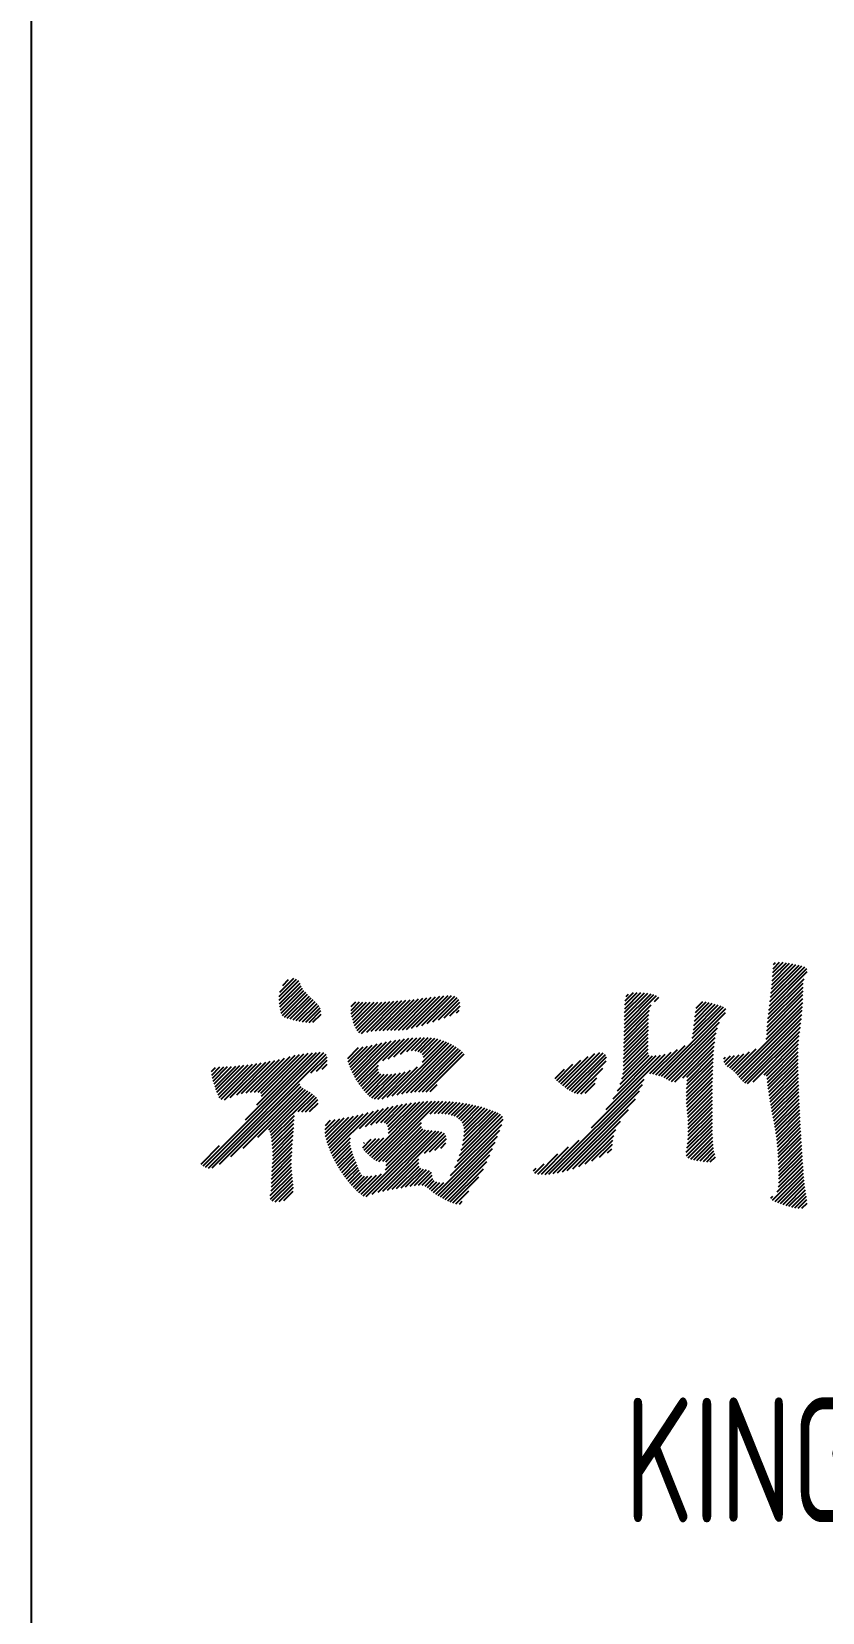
# Model space of a CAD drawing. Extents: x 627893 to 789462, y -407363 to 145317.
# Drawn here: x 734006 to 734958, y 50853 to 52756 of the extents above; entities that cross this region are included whole.
import ezdxf

# ---------------------------------------------------------------- set-up
doc = ezdxf.new("R2010")
doc.units = 0
doc.header["$LTSCALE"] = 100
doc.layers.add('PUB_TITLE', color=4, linetype='CONTINUOUS')
doc.layers.add('图框', color=254, linetype='CONTINUOUS')
doc.styles.add('HZTXT', font='tssdeng.shx', dxfattribs={"width": 0.7, "bigfont": 'tssdchn.shx'})

msp = doc.modelspace()

# ---------------------------------------------------------------- linework, layer by layer
at = {"layer": 'PUB_TITLE'}
msp.add_line((734005.8, -3740.1), (734005.8, 53659.9), dxfattribs=at)
at = {"layer": '图框', "color": 0}
for p, q in [((734894.3, 51583.2), (734939.4, 51628.2)), ((734895, 51588.3), (734937, 51630.3)), ((734895.6, 51593.5), (734933.6, 51631.4)), ((734896.2, 51598.5), (734930.1, 51632.3)), ((734896.8, 51603.6), (734926.3, 51633.1)), ((734897.3, 51608.6), (734922.6, 51633.8)), ((734897.8, 51613.5), (734918.7, 51634.5)), ((734898.2, 51618.5), (734914.8, 51635.1)), ((734898.5, 51623.3), (734910.8, 51635.6)), ((734898.7, 51627.9), (734906.7, 51635.9)), ((734899.2, 51633), (734901.6, 51635.3)), ((734304, 51594.5), (734325, 51615.5)), ((734304, 51590), (734327.6, 51613.6)), ((734304.3, 51585.8), (734329.2, 51610.7)), ((734304.6, 51599.6), (734321.5, 51616.5)), ((734304.8, 51581.9), (734330.4, 51607.4)), ((734308.3, 51607.8), (734315.4, 51614.8)), ((734892.1, 51563), (734934.9, 51605.8)), ((734892.6, 51567.9), (734935.2, 51610.6)), ((734893.1, 51573), (734936.1, 51615.9)), ((734893.7, 51578.1), (734940, 51624.4)), ((734305.5, 51578), (734331.9, 51604.5)), ((734306.4, 51574.5), (734333.8, 51601.8)), ((734307.9, 51571.5), (734335.9, 51599.5)), ((734310.5, 51569.6), (734338.1, 51597.2)), ((734313.8, 51568.4), (734340.4, 51595)), ((734317.3, 51567.4), (734342.7, 51592.8)), ((734320.8, 51566.4), (734345.1, 51590.7)), ((734324.5, 51565.6), (734347.4, 51588.5)), ((734390.5, 51577.7), (734400.7, 51587.9)), ((734390.8, 51582.5), (734396.2, 51587.9)), ((734390.8, 51573.6), (734404.9, 51587.7)), ((734391.6, 51569.8), (734409.3, 51587.5)), ((734392.5, 51566.3), (734413.7, 51587.5)), ((734393.6, 51562.9), (734418.3, 51587.5)), ((734394.8, 51559.6), (734422.9, 51587.6)), ((734396.2, 51556.5), (734427.5, 51587.8)), ((734397.9, 51553.7), (734432.3, 51588.1)), ((734399.9, 51551.2), (734437.1, 51588.4)), ((734403, 51549.8), (734441.9, 51588.7)), ((734409.4, 51551.7), (734446.8, 51589.1)), ((734414.9, 51552.7), (734451.7, 51589.5)), ((734419.9, 51553.2), (734456.7, 51590)), ((734424.7, 51553.5), (734461.6, 51590.5)), ((734429.3, 51553.7), (734466.7, 51591)), ((734433.9, 51553.8), (734471.7, 51591.6)), ((734438.4, 51553.8), (734476.9, 51592.3)), ((734442.9, 51553.8), (734482, 51592.9)), ((734447.5, 51553.9), (734487.1, 51593.5)), ((734452.3, 51554.2), (734492.2, 51594.1)), ((734457.4, 51554.9), (734497.3, 51594.7)), ((734463.2, 51556.2), (734502.3, 51595.2)), ((734469.4, 51557.8), (734507.3, 51595.7)), ((734475.7, 51559.7), (734511.7, 51595.7)), ((734482.4, 51561.9), (734515.5, 51595)), ((734489.2, 51564.1), (734518.4, 51593.4)), ((734495.9, 51566.4), (734520.5, 51591)), ((734502.6, 51568.6), (734521.5, 51587.5)), ((734719.7, 51561.2), (734755.3, 51596.8)), ((734719.7, 51556.7), (734758.5, 51595.5)), ((734719.8, 51565.8), (734751.8, 51597.8)), ((734719.9, 51570.4), (734748, 51598.5)), ((734720, 51575), (734744, 51598.9)), ((734720.2, 51579.6), (734739.7, 51599.2)), ((734720.3, 51584.3), (734735.3, 51599.3)), ((734720.6, 51589.1), (734730.6, 51599.1)), ((734721.7, 51594.6), (734724.5, 51597.4)), ((734756.1, 51588.6), (734761.3, 51593.8)), ((734804.7, 51569.9), (734822, 51587.1)), ((734805.4, 51575), (734818.2, 51587.9)), ((734806.3, 51580.4), (734814.2, 51588.4)), ((734890.3, 51543.2), (734934.5, 51587.4)), ((734891.2, 51548.6), (734934.7, 51592.1)), ((734891.4, 51553.3), (734934.8, 51596.7)), ((734891.7, 51558.1), (734934.9, 51601.2)), ((734328.2, 51564.8), (734349.6, 51586.2)), ((734332, 51564.1), (734351.6, 51583.7)), ((734336, 51563.6), (734353.2, 51580.8)), ((734340.1, 51563.3), (734354.2, 51577.4)), ((734344.7, 51563.4), (734354.6, 51573.3)), ((734509.7, 51571.2), (734521.8, 51583.3)), ((734517.6, 51574.6), (734520.9, 51577.9)), ((734719.2, 51538.2), (734748.9, 51567.9)), ((734719.3, 51542.8), (734749.2, 51572.8)), ((734719.4, 51547.4), (734749.9, 51577.9)), ((734719.6, 51552.1), (734751.8, 51584.3)), ((734761.2, 51499.4), (734841.7, 51579.9)), ((734764.6, 51498.4), (734841.3, 51575)), ((734801.4, 51544.1), (734839.2, 51581.9)), ((734802.1, 51549.3), (734836.1, 51583.3)), ((734802.8, 51554.5), (734832.7, 51584.4)), ((734803.4, 51559.6), (734829.2, 51585.4)), ((734804, 51564.7), (734825.6, 51586.3)), ((734853.9, 51502.3), (734934.2, 51582.6)), ((734856.1, 51500), (734933.8, 51577.8)), ((734858.1, 51497.5), (734933.4, 51572.8)), ((734860, 51495), (734932.9, 51567.9)), ((734718.8, 51519.9), (734748.5, 51549.6)), ((734718.9, 51524.5), (734748.6, 51554.2)), ((734719, 51529.1), (734748.7, 51558.7)), ((734719.1, 51533.6), (734748.7, 51563.3)), ((734767.8, 51497.1), (734834.1, 51563.4)), ((734770.6, 51495.3), (734831.8, 51556.6)), ((734773.4, 51493.6), (734830.4, 51550.6)), ((734862.2, 51492.6), (734932.3, 51562.8)), ((734864.7, 51490.6), (734931.7, 51557.7)), ((734868.1, 51489.5), (734931, 51552.5)), ((734386.5, 51519.9), (734399.7, 51533.1)), ((734386.9, 51515.8), (734405.1, 51533.9)), ((734388.1, 51512.5), (734410.4, 51534.8)), ((734389.4, 51509.3), (734416, 51535.9)), ((734390.8, 51506.2), (734421.9, 51537.3)), ((734392.3, 51503.1), (734427.8, 51538.7)), ((734393.7, 51500.1), (734433.4, 51539.8)), ((734395.2, 51497.2), (734439, 51540.9)), ((734396.9, 51494.3), (734444.4, 51541.9)), ((734398.6, 51491.5), (734449.8, 51542.8)), ((734428.8, 51517.2), (734455, 51543.5)), ((734435.3, 51519.2), (734460.1, 51544.1)), ((734440.2, 51474.7), (734505.3, 51539.9)), ((734442.2, 51521.7), (734465, 51544.5)), ((734446, 51476.1), (734508.4, 51538.5)), ((734449.9, 51524.9), (734469.8, 51544.8)), ((734451.7, 51477.3), (734511.4, 51537)), ((734457.2, 51478.3), (734514.3, 51535.4)), ((734457.9, 51528.4), (734474.5, 51545)), ((734462.4, 51479), (734517.1, 51533.7)), ((734463.4, 51529.4), (734479.1, 51545.1)), ((734467.4, 51479.5), (734519.8, 51531.9)), ((734467.7, 51529.2), (734483.5, 51545)), ((734471.3, 51528.3), (734487.6, 51544.6)), ((734472.1, 51479.8), (734522.4, 51530.1)), ((734474.3, 51526.9), (734491.5, 51544.1)), ((734476.4, 51515.5), (734502.1, 51541.2)), ((734476.7, 51524.7), (734495.2, 51543.3)), ((734477.8, 51521.4), (734498.8, 51542.3)), ((734718, 51501.1), (734748.3, 51531.4)), ((734718.6, 51506.2), (734748.3, 51535.9)), ((734718.8, 51515.4), (734748.5, 51545.1)), ((734718.8, 51510.9), (734748.4, 51540.5)), ((734754, 51501.2), (734783.6, 51530.8)), ((734757.6, 51500.3), (734792.9, 51535.6)), ((734776.5, 51492.2), (734829.2, 51545)), ((734780.5, 51491.7), (734828.5, 51539.8)), ((734789.9, 51496.7), (734827.9, 51534.7)), ((734794.9, 51497.2), (734827.5, 51529.8)), ((734851.6, 51504.5), (734878.5, 51531.4)), ((734874.7, 51491.6), (734930.3, 51547.3)), ((734887.9, 51500.3), (734929.6, 51542.1)), ((734890.8, 51498.8), (734929.3, 51537.3)), ((734891.5, 51495), (734929.1, 51532.6)), ((734212.3, 51390.6), (734348.9, 51527.1)), ((734215.2, 51388.9), (734353.5, 51527.3)), ((734218.7, 51387.9), (734357.6, 51526.9)), ((734223.4, 51388.2), (734360.5, 51525.2)), ((734226.7, 51485.7), (734251.6, 51510.7)), ((734227.8, 51482.4), (734256.6, 51511.2)), ((734229.1, 51479.1), (734261.6, 51511.7)), ((734230.4, 51476), (734266.7, 51512.3)), ((734231.8, 51473), (734271.8, 51513)), ((734234.1, 51470.7), (734277, 51513.7)), ((734238, 51470.1), (734282.4, 51514.5)), ((734245.1, 51472.7), (734287.8, 51515.4)), ((734252.8, 51476), (734293.2, 51516.4)), ((734258.8, 51477.5), (734298.8, 51517.5)), ((734263.3, 51446), (734344, 51526.7)), ((734264.3, 51478.5), (734304.5, 51518.7)), ((734269.4, 51479.1), (734310.5, 51520.2)), ((734274.2, 51479.4), (734317.2, 51522.4)), ((734276.9, 51464.1), (734338.9, 51526.2)), ((734278.5, 51479.2), (734323.2, 51523.9)), ((734281.9, 51478.1), (734328.6, 51524.8)), ((734282.7, 51474.4), (734333.8, 51525.5)), ((734342.1, 51502.4), (734361.6, 51521.9)), ((734348.8, 51504.6), (734361.9, 51517.7)), ((734355.7, 51507), (734361.6, 51512.9)), ((734400.4, 51488.9), (734423.4, 51511.8)), ((734476.7, 51479.8), (734524.8, 51528)), ((734481.2, 51479.8), (734526.7, 51525.3)), ((734638.3, 51493.3), (734657.8, 51512.8)), ((734640.7, 51491.1), (734667.4, 51517.9)), ((734643.1, 51489.1), (734676.2, 51522.1)), ((734645.7, 51487.2), (734684.2, 51525.7)), ((734648.3, 51485.3), (734690.1, 51527.1)), ((734650.9, 51483.4), (734694, 51526.5)), ((734653.7, 51481.7), (734696.8, 51524.8)), ((734656.5, 51480), (734698.2, 51521.7)), ((734659.6, 51478.6), (734697.9, 51517)), ((734680.1, 51436.2), (734769, 51525.2)), ((734697.7, 51458.4), (734763.3, 51523.9)), ((734706.1, 51471.3), (734758.1, 51523.3)), ((734711.3, 51481), (734753.6, 51523.2)), ((734714.6, 51488.8), (734749.7, 51523.8)), ((734716.7, 51495.4), (734748.4, 51527)), ((734750.3, 51501.9), (734775.9, 51527.5)), ((734794.5, 51478.9), (734826.5, 51510.9)), ((734794.7, 51483.6), (734826.7, 51515.6)), ((734794.9, 51488.3), (734826.9, 51520.3)), ((734795.2, 51493), (734827.2, 51525)), ((734839.6, 51519.5), (734841.6, 51521.4)), ((734839.9, 51515.3), (734847.6, 51523)), ((734841.6, 51512.5), (734852.5, 51523.4)), ((734844, 51510.3), (734857.8, 51524.2)), ((734846.6, 51508.5), (734863.7, 51525.6)), ((734849.2, 51506.6), (734870.5, 51527.9)), ((734892, 51491), (734929, 51528)), ((734892.5, 51487), (734929, 51523.5)), ((734893, 51483.1), (734929, 51519)), ((734893.6, 51479.1), (734929, 51514.5)), ((734222.4, 51504), (734227.4, 51508.9)), ((734222.8, 51499.8), (734232.5, 51509.6)), ((734223.6, 51496.1), (734237.2, 51509.7)), ((734224.5, 51492.6), (734241.9, 51510)), ((734225.6, 51489.1), (734246.7, 51510.3)), ((734402.3, 51486.3), (734423.2, 51507.2)), ((734404.3, 51483.8), (734424.1, 51503.6)), ((734406.3, 51481.3), (734426.5, 51501.5)), ((734408.4, 51478.9), (734430.4, 51500.9)), ((734410.6, 51476.6), (734434.9, 51500.9)), ((734412.9, 51474.4), (734439.6, 51501.1)), ((734415.6, 51472.6), (734444.6, 51501.6)), ((734418.8, 51471.3), (734449.9, 51502.5)), ((734422.7, 51470.8), (734455.7, 51503.8)), ((734427.9, 51471.4), (734462.1, 51505.6)), ((734434.1, 51473.2), (734470.5, 51509.6)), ((734628.9, 51380.6), (734743.4, 51495)), ((734636.5, 51495.9), (734647.5, 51506.9)), ((734662.9, 51477.5), (734693.7, 51508.2)), ((734667.1, 51477.2), (734686.6, 51496.7)), ((734794.4, 51474.3), (734826.4, 51506.2)), ((734794.5, 51469.9), (734826.2, 51501.6)), ((734794.7, 51465.6), (734826.1, 51497)), ((734795, 51461.4), (734826, 51492.4)), ((734894.2, 51475.2), (734929, 51510.1)), ((734894.8, 51471.3), (734929.1, 51505.7)), ((734895.4, 51467.5), (734929.2, 51501.3)), ((734896, 51463.6), (734929.3, 51496.9)), ((734896.7, 51459.8), (734929.4, 51492.5)), ((734232.3, 51392.5), (734328.9, 51489.2)), ((734245.9, 51401.7), (734330.3, 51486.1)), ((734260.7, 51412), (734332.9, 51484.2)), ((734278.4, 51425.2), (734335.7, 51482.5)), ((734291.4, 51433.7), (734338.5, 51480.8)), ((734293, 51430.9), (734341.3, 51479.1)), ((734294.1, 51427.4), (734344, 51477.4)), ((734327, 51455.9), (734346.6, 51475.4)), ((734331.3, 51455.7), (734348.8, 51473.2)), ((734485.8, 51480), (734494.3, 51488.5)), ((734634, 51381.2), (734741.4, 51488.6)), ((734639.3, 51382), (734738, 51480.8)), ((734672.6, 51478.2), (734684.5, 51490.1)), ((734795.4, 51457.3), (734825.9, 51487.8)), ((734795.9, 51453.2), (734825.9, 51483.2)), ((734796.2, 51449.1), (734825.8, 51478.7)), ((734796.4, 51444.8), (734825.8, 51474.2)), ((734897.4, 51456), (734929.6, 51488.2)), ((734898, 51452.2), (734929.7, 51483.8)), ((734898.8, 51448.4), (734929.9, 51479.5)), ((734899.5, 51444.7), (734930, 51475.2)), ((734335.7, 51455.6), (734350.4, 51470.3)), ((734340.4, 51455.8), (734350.8, 51466.2)), ((734365.3, 51408.9), (734411.1, 51454.7)), ((734366.7, 51405.7), (734417.4, 51456.4)), ((734400.7, 51435.3), (734423.6, 51458.1)), ((734407.9, 51437.9), (734429.6, 51459.7)), ((734413, 51402.6), (734478.3, 51468)), ((734414.4, 51440), (734435.5, 51461.1)), ((734415.4, 51400.5), (734483.2, 51468.3)), ((734417.9, 51398.6), (734487.8, 51468.5)), ((734420.6, 51396.8), (734492.4, 51468.6)), ((734420.7, 51441.8), (734441.3, 51462.4)), ((734424, 51395.8), (734496.8, 51468.5)), ((734426.3, 51442.9), (734447, 51463.6)), ((734430.7, 51442.9), (734452.5, 51464.7)), ((734433.4, 51441), (734457.9, 51465.6)), ((734434.9, 51438), (734463.2, 51466.4)), ((734435.6, 51429.8), (734473.4, 51467.6)), ((734435.6, 51434.3), (734468.4, 51467)), ((734485.8, 51453), (734501.2, 51468.4)), ((734490.9, 51453.6), (734505.5, 51468.2)), ((734495.4, 51453.7), (734509.8, 51468)), ((734499.8, 51453.5), (734513.9, 51467.7)), ((734503.9, 51453.1), (734518, 51467.3)), ((734507.8, 51452.6), (734522, 51466.8)), ((734511.4, 51451.7), (734526, 51466.2)), ((734514.8, 51450.6), (734529.8, 51465.6)), ((734517.8, 51449.1), (734533.6, 51464.9)), ((734520.5, 51447.3), (734537.3, 51464.1)), ((734522.8, 51445.1), (734541, 51463.3)), ((734523.2, 51409.5), (734567.8, 51454.2)), ((734524.6, 51442.5), (734544.6, 51462.4)), ((734524.6, 51415.5), (734564.8, 51455.6)), ((734525.7, 51421.1), (734561.6, 51456.9)), ((734526, 51439.3), (734548, 51461.4)), ((734526.4, 51426.3), (734558.3, 51458.1)), ((734526.7, 51435.5), (734551.5, 51460.3)), ((734526.8, 51431.1), (734554.9, 51459.3)), ((734645, 51383.2), (734732.9, 51471.1)), ((734651, 51384.8), (734724.8, 51458.5)), ((734796.6, 51440.5), (734825.7, 51469.7)), ((734796.6, 51427), (734825.7, 51456.1)), ((734796.7, 51436.1), (734825.7, 51465.1)), ((734796.7, 51431.6), (734825.7, 51460.6)), ((734900.3, 51440.9), (734930.2, 51470.9)), ((734901, 51437.1), (734930.4, 51466.6)), ((734901.6, 51433.3), (734930.6, 51462.3)), ((734902.2, 51429.4), (734930.8, 51458)), ((734902.8, 51425.5), (734931.1, 51453.8)), ((734294.9, 51423.7), (734322.4, 51451.3)), ((734295.3, 51419.7), (734322.1, 51446.5)), ((734295.7, 51415.6), (734321.8, 51441.7)), ((734296, 51411.4), (734321.5, 51436.9)), ((734359.3, 51429.8), (734376.9, 51447.3)), ((734359.3, 51434.2), (734371.5, 51446.5)), ((734359.7, 51439.1), (734365.9, 51445.4)), ((734359.9, 51425.9), (734382.3, 51448.3)), ((734360.8, 51422.3), (734387.8, 51449.3)), ((734361.8, 51418.8), (734393.5, 51450.5)), ((734362.9, 51415.4), (734399.2, 51451.7)), ((734364.1, 51412.1), (734405.1, 51453.1)), ((734429, 51396.2), (734475.5, 51442.7)), ((734432.5, 51395.2), (734475.3, 51438)), ((734432.9, 51391.1), (734476.9, 51435.2)), ((734510.5, 51378.9), (734572, 51440.4)), ((734515.6, 51388.5), (734573.7, 51446.6)), ((734518.9, 51396.3), (734573.1, 51450.5)), ((734521.2, 51403.1), (734570.7, 51452.6)), ((734657.7, 51386.9), (734714.9, 51444.2)), ((734794.3, 51406.8), (734825.8, 51438.3)), ((734795.1, 51412.1), (734825.7, 51442.7)), ((734795.8, 51417.2), (734825.7, 51447.2)), ((734796.3, 51422.2), (734825.7, 51451.6)), ((734903.3, 51421.5), (734931.3, 51449.5)), ((734903.7, 51417.5), (734931.5, 51445.2)), ((734904.1, 51413.4), (734931.8, 51441)), ((734904.5, 51409.2), (734932, 51436.8)), ((734296, 51393.4), (734320.2, 51417.6)), ((734296.2, 51407.1), (734321.2, 51432.1)), ((734296.2, 51402.6), (734320.9, 51427.3)), ((734296.2, 51398.1), (734320.5, 51422.4)), ((734368, 51402.6), (734389.8, 51424.4)), ((734369.5, 51399.6), (734389.6, 51419.6)), ((734371, 51396.6), (734390, 51415.6)), ((734404.8, 51412.4), (734414.9, 51422.5)), ((734405.3, 51354.6), (734484.3, 51433.5)), ((734405.8, 51417.9), (734406.7, 51418.8)), ((734406.4, 51409.5), (734420.5, 51423.6)), ((734408.4, 51407.1), (734425, 51423.6)), ((734408.9, 51353.6), (734488.4, 51433.2)), ((734410.7, 51404.8), (734430, 51424.2)), ((734416, 51356.3), (734492.5, 51432.8)), ((734423.1, 51358.9), (734496.4, 51432.2)), ((734428.9, 51360.2), (734500, 51431.3)), ((734432, 51385.8), (734480.3, 51434)), ((734478.9, 51405.8), (734502.9, 51429.7)), ((734485.1, 51407.4), (734504.7, 51427)), ((734491.5, 51409.4), (734505.5, 51423.3)), ((734492.6, 51356.5), (734569.6, 51433.5)), ((734495.3, 51354.8), (734566.9, 51426.4)), ((734498.2, 51353.1), (734564, 51419)), ((734498.6, 51412), (734504.8, 51418.1)), ((734624.2, 51380.3), (734665.3, 51421.5)), ((734664.9, 51389.6), (734709.6, 51434.3)), ((734672.5, 51392.8), (734706.9, 51427.1)), ((734680.7, 51396.5), (734705.6, 51421.3)), ((734689.7, 51401), (734705.2, 51416.5)), ((734794.6, 51402.6), (734825.9, 51433.9)), ((734796.5, 51400), (734826, 51429.5)), ((734799.6, 51398.6), (734826.1, 51425.1)), ((734803.2, 51397.7), (734826.3, 51420.8)), ((734807, 51397), (734826.6, 51416.6)), ((734904.8, 51405.1), (734932.3, 51432.5)), ((734905.1, 51400.8), (734932.5, 51428.3)), ((734905.3, 51396.6), (734932.8, 51424.1)), ((734905.5, 51392.3), (734933, 51419.8)), ((734905.7, 51387.9), (734933.3, 51415.6)), ((734210, 51392.7), (734232.3, 51415)), ((734294.9, 51374.4), (734319, 51398.5)), ((734295, 51378.9), (734319.2, 51403.2)), ((734295.2, 51383.6), (734319.5, 51408)), ((734295.6, 51388.5), (734319.8, 51412.8)), ((734372.6, 51393.7), (734390.8, 51411.8)), ((734374.2, 51390.8), (734391.7, 51408.3)), ((734375.9, 51388), (734392.8, 51404.9)), ((734377.6, 51385.3), (734394, 51401.6)), ((734379.4, 51382.6), (734395.2, 51398.4)), ((734434.5, 51361.3), (734472.2, 51399)), ((734501.1, 51351.5), (734561, 51411.5)), ((734504, 51350), (734557.8, 51403.7)), ((734615.6, 51380.7), (734639.7, 51404.8)), ((734619.7, 51380.4), (734652.6, 51413.3)), ((734699.5, 51406.3), (734704.5, 51411.2)), ((734810.9, 51396.4), (734827, 51412.5)), ((734814.8, 51395.9), (734827.6, 51408.7)), ((734818.9, 51395.5), (734828.6, 51405.2)), ((734823.1, 51395.2), (734829.4, 51401.5)), ((734905.8, 51383.5), (734933.5, 51411.3)), ((734905.8, 51379.1), (734933.8, 51407.1)), ((734905.8, 51370.1), (734934.4, 51398.7)), ((734905.9, 51374.7), (734934.1, 51402.9)), ((734293.3, 51354.8), (734319.5, 51381)), ((734294.4, 51360.4), (734319.2, 51385.2)), ((734294.7, 51365.2), (734318.9, 51389.4)), ((734294.9, 51369.8), (734318.9, 51393.9)), ((734381.3, 51379.9), (734396.5, 51395.2)), ((734383.2, 51377.3), (734397.8, 51391.9)), ((734385.1, 51374.8), (734399.1, 51388.7)), ((734387.1, 51372.2), (734400.4, 51385.6)), ((734389.1, 51369.8), (734401.9, 51382.6)), ((734391.2, 51367.4), (734403.6, 51379.8)), ((734393.3, 51365), (734406.6, 51378.3)), ((734395.5, 51362.7), (734410.7, 51378)), ((734397.7, 51360.4), (734415.7, 51378.4)), ((734400.1, 51358.3), (734421.1, 51379.3)), ((734402.6, 51356.3), (734427.3, 51381.1)), ((734440, 51362.3), (734472, 51394.4)), ((734445.4, 51363.2), (734472.5, 51390.3)), ((734450.9, 51364.2), (734474.4, 51387.8)), ((734456.3, 51365.2), (734477.8, 51386.7)), ((734461.7, 51366), (734481.6, 51386)), ((734466.9, 51366.8), (734485.2, 51385)), ((734471.9, 51367.3), (734487.6, 51382.9)), ((734476.3, 51367.2), (734488.3, 51379.2)), ((734507, 51348.5), (734554.1, 51395.6)), ((734510.1, 51347.1), (734549.9, 51386.9)), ((734610.2, 51384.4), (734613.6, 51387.7)), ((734612, 51381.6), (734623.3, 51393)), ((734898.2, 51349), (734935.3, 51386.1)), ((734901.2, 51347.6), (734935.6, 51381.9)), ((734903.7, 51359.1), (734934.9, 51390.3)), ((734904.4, 51346.3), (734935.9, 51377.8)), ((734905.5, 51365.3), (734934.6, 51394.5)), ((734293.5, 51350.5), (734320, 51377)), ((734295.6, 51348.2), (734320.5, 51373)), ((734299.2, 51347.2), (734320.8, 51368.9)), ((734303.9, 51347.4), (734321.1, 51364.7)), ((734309.7, 51348.8), (734320.9, 51360)), ((734479.7, 51366.1), (734488.9, 51375.3)), ((734482.5, 51364.4), (734490.8, 51372.7)), ((734484.9, 51362.3), (734493.7, 51371.1)), ((734487.4, 51360.3), (734497.5, 51370.5)), ((734489.9, 51358.4), (734502.1, 51370.6)), ((734513.3, 51345.8), (734544.6, 51377.1)), ((734516.7, 51344.7), (734532.5, 51360.6)), ((734907.7, 51345), (734936.3, 51373.7)), ((734911, 51343.8), (734936.7, 51369.6)), ((734914.4, 51342.8), (734937.2, 51365.6)), ((734917.8, 51341.8), (734937.7, 51361.6)), ((734521, 51344.5), (734524.5, 51348.1)), ((734896.2, 51351.5), (734898.6, 51354)), ((734921.4, 51340.8), (734938.4, 51357.8)), ((734925.1, 51340.1), (734939, 51353.9)), ((734929.1, 51339.5), (734939.5, 51349.9)), ((734933.5, 51339.5), (734939.7, 51345.7))]:
    msp.add_line(p, q, dxfattribs=at)

# ---------------------------------------------------------------- texts
at = {"layer": '图框', "color": 0, "style": 'HZTXT', "width": 0.7}
msp.add_text('KING YEA  (CHINA FUZHOU ) ENGINEERING DESIGN CONSULTANTS ,LTD', height=150, dxfattribs=at).set_placement((734720.1, 50961.2))

doc.saveas('drawing.dxf')
